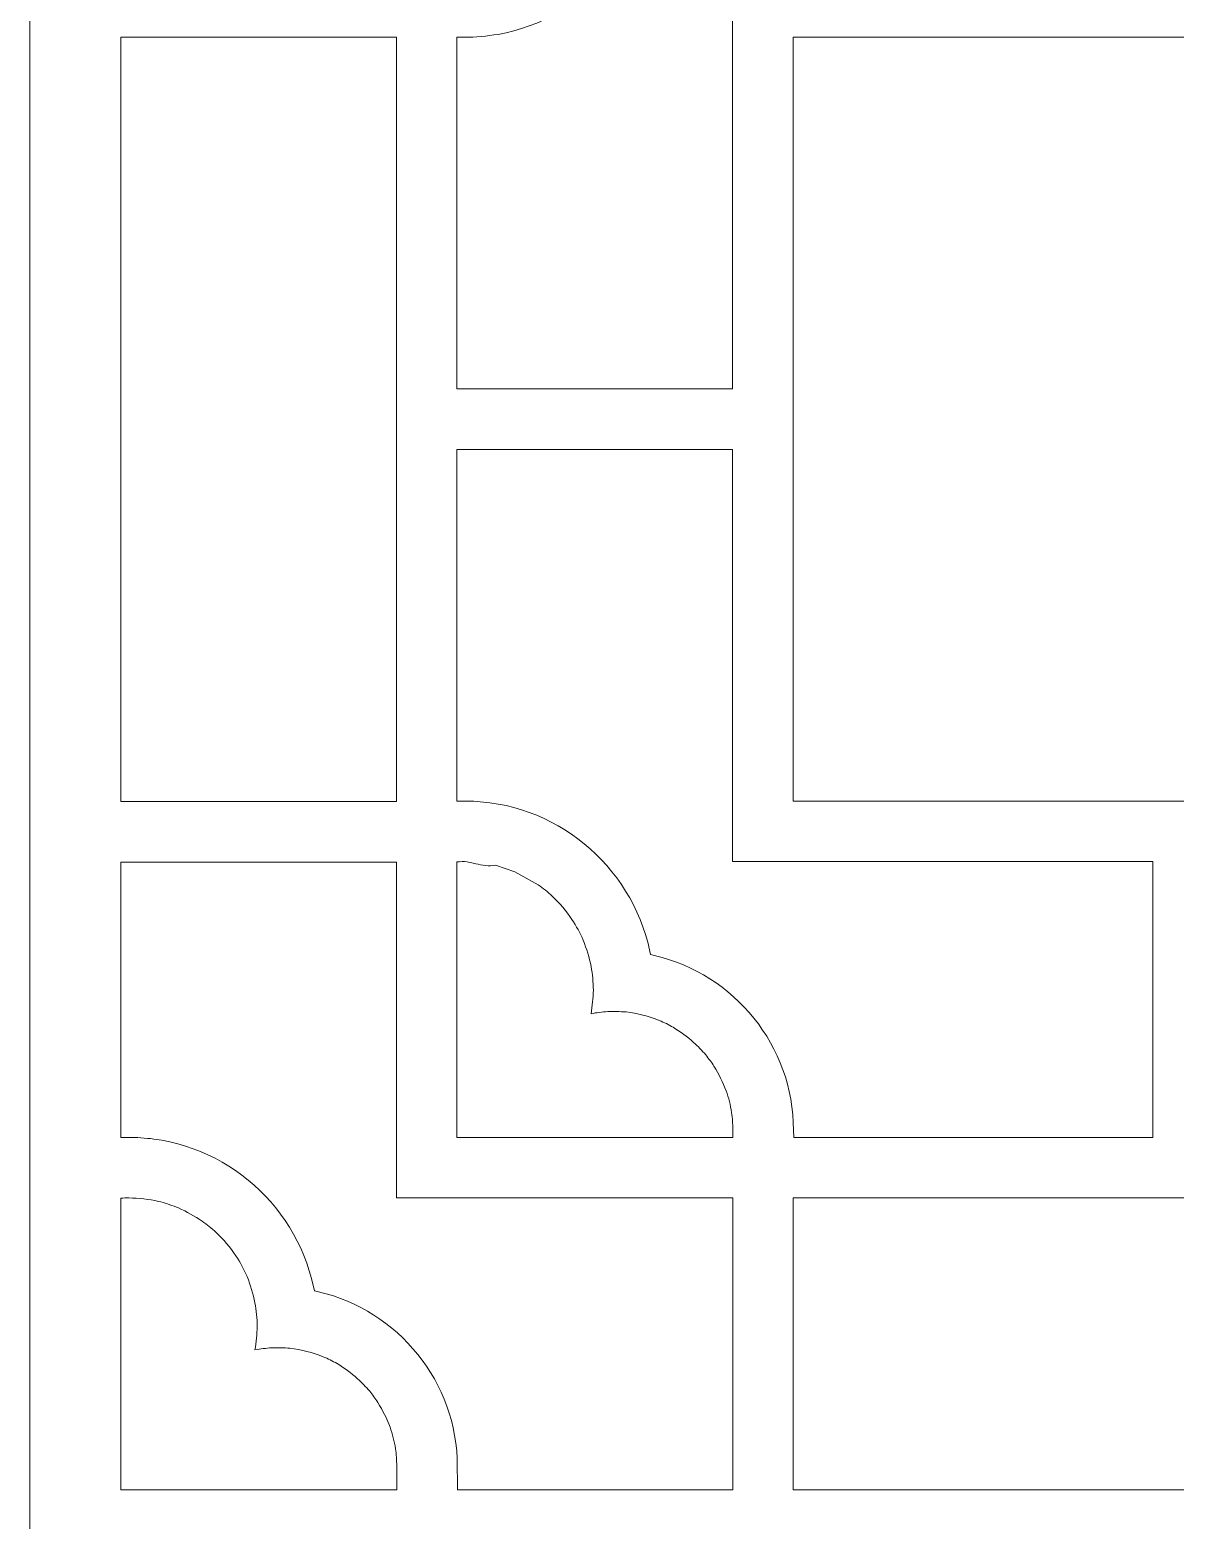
# Model space of a CAD drawing. Header units: centimetres. Extents: x -13.33 to -6.01, y -9 to -1.68.
# Drawn here: x -13.331 to -11.463, y -5.339 to -2.91 of the extents above; entities that cross this region are included whole.
import ezdxf

# ---------------------------------------------------------------- set-up
doc = ezdxf.new("R2010")
doc.units = ezdxf.units.CM
doc.header["$MEASUREMENT"] = 0
doc.layers.add('layer 1', color=7, linetype='Continuous')

msp = doc.modelspace()

# ---------------------------------------------------------------- linework, layer by layer
at = {"layer": 'layer 1', "color": 250, "lineweight": 9}
for points, knots in [([(-13.33063, -9.00021), (-13.33063, -6.5594), (-13.33063, -4.11859), (-13.33063, -1.67779), (-13.33063, -1.67779), (-13.33063, -1.67779), (-6.00822, -1.67779), (-6.00822, -1.67779), (-6.00822, -1.67779), (-6.00822, -4.11859), (-6.00822, -6.5594), (-6.00822, -9.00021), (-6.00822, -9.00021), (-6.00822, -9.00021), (-13.33063, -9.00021), (-13.33063, -9.00021)], [0, 0, 0, 0, 0.2, 0.2, 0.2, 0.2, 0.4, 0.4, 0.4, 0.4, 0.6, 0.6, 0.6, 0.6, 1, 1, 1, 1]), ([(-12.62232, -2.92222), (-12.60376, -2.92241), (-12.58554, -2.92032), (-12.56724, -2.91748), (-12.56724, -2.91748), (-12.56724, -2.91748), (-12.55418, -2.91486), (-12.55418, -2.91486), (-12.55418, -2.91486), (-12.55418, -2.91486), (-12.54133, -2.91169), (-12.54133, -2.91169), (-12.54133, -2.91169), (-12.54133, -2.91169), (-12.52869, -2.90799), (-12.52869, -2.90799), (-12.52869, -2.90799), (-12.52869, -2.90799), (-12.51628, -2.90377), (-12.51628, -2.90377), (-12.51628, -2.90377), (-12.51628, -2.90377), (-12.50411, -2.89903), (-12.50411, -2.89903), (-12.50411, -2.89903), (-12.50411, -2.89903), (-12.49219, -2.8938), (-12.49219, -2.8938), (-12.49219, -2.8938), (-12.49219, -2.8938), (-12.48054, -2.88809), (-12.48054, -2.88809), (-12.48054, -2.88809), (-12.48054, -2.88809), (-12.46917, -2.88191), (-12.46917, -2.88191), (-12.46917, -2.88191), (-12.46917, -2.88191), (-12.45809, -2.87527), (-12.45809, -2.87527), (-12.45809, -2.87527), (-12.45809, -2.87527), (-12.44731, -2.86818), (-12.44731, -2.86818), (-12.44731, -2.86818), (-12.44731, -2.86818), (-12.43685, -2.86066), (-12.43685, -2.86066), (-12.43685, -2.86066), (-12.43685, -2.86066), (-12.42672, -2.85273), (-12.42672, -2.85273), (-12.42672, -2.85273), (-12.42672, -2.85273), (-12.41693, -2.84438), (-12.41693, -2.84438), (-12.41693, -2.84438), (-12.41693, -2.84438), (-12.4075, -2.83564), (-12.4075, -2.83564), (-12.4075, -2.83564), (-12.4075, -2.83564), (-12.39844, -2.82652), (-12.39844, -2.82652), (-12.39844, -2.82652), (-12.39844, -2.82652), (-12.38976, -2.81704), (-12.38976, -2.81704), (-12.38976, -2.81704), (-12.38976, -2.81704), (-12.38148, -2.8072), (-12.38148, -2.8072), (-12.38148, -2.8072), (-12.38148, -2.8072), (-12.37361, -2.79702), (-12.37361, -2.79702), (-12.37361, -2.79702), (-12.37361, -2.79702), (-12.36615, -2.78651), (-12.36615, -2.78651), (-12.36615, -2.78651), (-12.36615, -2.78651), (-12.35913, -2.77568), (-12.35913, -2.77568), (-12.35913, -2.77568), (-12.35913, -2.77568), (-12.35256, -2.76455), (-12.35256, -2.76455), (-12.35256, -2.76455), (-12.35256, -2.76455), (-12.34645, -2.75314), (-12.34645, -2.75314), (-12.34645, -2.75314), (-12.34645, -2.75314), (-12.34081, -2.74144), (-12.34081, -2.74144), (-12.34081, -2.74144), (-12.34081, -2.74144), (-12.33566, -2.72949), (-12.33566, -2.72949), (-12.33566, -2.72949), (-12.33566, -2.72949), (-12.331, -2.71728), (-12.331, -2.71728), (-12.331, -2.71728), (-12.331, -2.71728), (-12.32686, -2.70483), (-12.32686, -2.70483), (-12.32686, -2.70483), (-12.32686, -2.70483), (-12.32323, -2.69216), (-12.32323, -2.69216), (-12.32323, -2.69216), (-12.32323, -2.69216), (-12.31846, -2.67224), (-12.31846, -2.67224), (-12.31846, -2.67224), (-12.31846, -2.67224), (-12.29946, -2.66734), (-12.29946, -2.66734), (-12.29946, -2.66734), (-12.29946, -2.66734), (-12.28766, -2.66376), (-12.28766, -2.66376), (-12.28766, -2.66376), (-12.28766, -2.66376), (-12.27607, -2.65969), (-12.27607, -2.65969), (-12.27607, -2.65969), (-12.27607, -2.65969), (-12.26471, -2.65516), (-12.26471, -2.65516), (-12.26471, -2.65516), (-12.26471, -2.65516), (-12.25358, -2.65017), (-12.25358, -2.65017), (-12.25358, -2.65017), (-12.25358, -2.65017), (-12.2427, -2.64474), (-12.2427, -2.64474), (-12.2427, -2.64474), (-12.2427, -2.64474), (-12.23208, -2.63887), (-12.23208, -2.63887), (-12.23208, -2.63887), (-12.23208, -2.63887), (-12.22173, -2.63259), (-12.22173, -2.63259), (-12.22173, -2.63259), (-12.22173, -2.63259), (-12.21166, -2.62589), (-12.21166, -2.62589), (-12.21166, -2.62589), (-12.21166, -2.62589), (-12.20189, -2.61879), (-12.20189, -2.61879), (-12.20189, -2.61879), (-12.20189, -2.61879), (-12.19243, -2.61131), (-12.19243, -2.61131), (-12.19243, -2.61131), (-12.19243, -2.61131), (-12.18328, -2.60345), (-12.18328, -2.60345), (-12.18328, -2.60345), (-12.18328, -2.60345), (-12.17446, -2.59523), (-12.17446, -2.59523), (-12.17446, -2.59523), (-12.17446, -2.59523), (-12.16599, -2.58666), (-12.16599, -2.58666), (-12.16599, -2.58666), (-12.16599, -2.58666), (-12.15788, -2.57775), (-12.15788, -2.57775), (-12.15788, -2.57775), (-12.15788, -2.57775), (-12.15012, -2.56851), (-12.15012, -2.56851), (-12.15012, -2.56851), (-12.15012, -2.56851), (-12.14275, -2.55896), (-12.14275, -2.55896), (-12.14275, -2.55896), (-12.14275, -2.55896), (-12.13576, -2.5491), (-12.13576, -2.5491), (-12.13576, -2.5491), (-12.13576, -2.5491), (-12.12918, -2.53895), (-12.12918, -2.53895), (-12.12918, -2.53895), (-12.12918, -2.53895), (-12.12301, -2.52852), (-12.12301, -2.52852), (-12.12301, -2.52852), (-12.12301, -2.52852), (-12.11727, -2.51783), (-12.11727, -2.51783), (-12.11727, -2.51783), (-12.11727, -2.51783), (-12.11196, -2.50688), (-12.11196, -2.50688), (-12.11196, -2.50688), (-12.11196, -2.50688), (-12.1071, -2.49568), (-12.1071, -2.49568), (-12.1071, -2.49568), (-12.1071, -2.49568), (-12.1027, -2.48425), (-12.1027, -2.48425), (-12.1027, -2.48425), (-12.1027, -2.48425), (-12.09878, -2.4726), (-12.09878, -2.4726), (-12.09878, -2.4726), (-12.09878, -2.4726), (-12.09533, -2.46074), (-12.09533, -2.46074), (-12.09533, -2.46074), (-12.09533, -2.46074), (-12.09238, -2.44868), (-12.09238, -2.44868), (-12.09238, -2.44868), (-12.09238, -2.44868), (-12.08994, -2.43644), (-12.08994, -2.43644), (-12.08994, -2.43644), (-12.08994, -2.43644), (-12.08801, -2.42402), (-12.08801, -2.42402), (-12.08801, -2.42402), (-12.08801, -2.42402), (-12.08662, -2.41144), (-12.08662, -2.41144), (-12.08662, -2.41144), (-12.08662, -2.41144), (-12.08576, -2.39869), (-12.08576, -2.39869), (-12.08576, -2.39869), (-12.08576, -2.39869), (-12.08519, -2.37423), (-12.08519, -2.37423), (-12.08519, -2.37423), (-12.08519, -2.37423), (-11.49975, -2.37423), (-11.49975, -2.37423), (-11.49975, -2.37423), (-11.49975, -2.37423), (-11.49975, -2.82366), (-11.49975, -2.82366), (-11.49975, -2.82366), (-11.49975, -2.82366), (-12.18476, -2.82366), (-12.18476, -2.82366), (-12.18476, -2.82366), (-12.18476, -2.82366), (-12.18476, -3.49536), (-12.18476, -3.49536), (-12.18476, -3.49536), (-12.18476, -3.49536), (-12.63419, -3.49536), (-12.63419, -3.49536), (-12.63419, -3.49536), (-12.63419, -3.49536), (-12.63419, -2.92215), (-12.63419, -2.92215), (-12.63419, -2.92215), (-12.63419, -2.92215), (-12.62232, -2.92222), (-12.62232, -2.92222)], [0, 0, 0, 0, 0.0144928, 0.0144928, 0.0144928, 0.0144928, 0.0289855, 0.0289855, 0.0289855, 0.0289855, 0.0434783, 0.0434783, 0.0434783, 0.0434783, 0.057971, 0.057971, 0.057971, 0.057971, 0.0724638, 0.0724638, 0.0724638, 0.0724638, 0.0869565, 0.0869565, 0.0869565, 0.0869565, 0.1014493, 0.1014493, 0.1014493, 0.1014493, 0.115942, 0.115942, 0.115942, 0.115942, 0.1304348, 0.1304348, 0.1304348, 0.1304348, 0.1449275, 0.1449275, 0.1449275, 0.1449275, 0.1594203, 0.1594203, 0.1594203, 0.1594203, 0.173913, 0.173913, 0.173913, 0.173913, 0.1884058, 0.1884058, 0.1884058, 0.1884058, 0.2028986, 0.2028986, 0.2028986, 0.2028986, 0.2173913, 0.2173913, 0.2173913, 0.2173913, 0.2318841, 0.2318841, 0.2318841, 0.2318841, 0.2463768, 0.2463768, 0.2463768, 0.2463768, 0.2608696, 0.2608696, 0.2608696, 0.2608696, 0.2753623, 0.2753623, 0.2753623, 0.2753623, 0.2898551, 0.2898551, 0.2898551, 0.2898551, 0.3043478, 0.3043478, 0.3043478, 0.3043478, 0.3188406, 0.3188406, 0.3188406, 0.3188406, 0.3333333, 0.3333333, 0.3333333, 0.3333333, 0.3478261, 0.3478261, 0.3478261, 0.3478261, 0.3623188, 0.3623188, 0.3623188, 0.3623188, 0.3768116, 0.3768116, 0.3768116, 0.3768116, 0.3913043, 0.3913043, 0.3913043, 0.3913043, 0.4057971, 0.4057971, 0.4057971, 0.4057971, 0.4202899, 0.4202899, 0.4202899, 0.4202899, 0.4347826, 0.4347826, 0.4347826, 0.4347826, 0.4492754, 0.4492754, 0.4492754, 0.4492754, 0.4637681, 0.4637681, 0.4637681, 0.4637681, 0.4782609, 0.4782609, 0.4782609, 0.4782609, 0.4927536, 0.4927536, 0.4927536, 0.4927536, 0.5072464, 0.5072464, 0.5072464, 0.5072464, 0.5217391, 0.5217391, 0.5217391, 0.5217391, 0.5362319, 0.5362319, 0.5362319, 0.5362319, 0.5507246, 0.5507246, 0.5507246, 0.5507246, 0.5652174, 0.5652174, 0.5652174, 0.5652174, 0.5797101, 0.5797101, 0.5797101, 0.5797101, 0.5942029, 0.5942029, 0.5942029, 0.5942029, 0.6086957, 0.6086957, 0.6086957, 0.6086957, 0.6231884, 0.6231884, 0.6231884, 0.6231884, 0.6376812, 0.6376812, 0.6376812, 0.6376812, 0.6521739, 0.6521739, 0.6521739, 0.6521739, 0.6666667, 0.6666667, 0.6666667, 0.6666667, 0.6811594, 0.6811594, 0.6811594, 0.6811594, 0.6956522, 0.6956522, 0.6956522, 0.6956522, 0.7101449, 0.7101449, 0.7101449, 0.7101449, 0.7246377, 0.7246377, 0.7246377, 0.7246377, 0.7391304, 0.7391304, 0.7391304, 0.7391304, 0.7536232, 0.7536232, 0.7536232, 0.7536232, 0.7681159, 0.7681159, 0.7681159, 0.7681159, 0.7826087, 0.7826087, 0.7826087, 0.7826087, 0.7971014, 0.7971014, 0.7971014, 0.7971014, 0.8115942, 0.8115942, 0.8115942, 0.8115942, 0.826087, 0.826087, 0.826087, 0.826087, 0.8405797, 0.8405797, 0.8405797, 0.8405797, 0.8550725, 0.8550725, 0.8550725, 0.8550725, 0.8695652, 0.8695652, 0.8695652, 0.8695652, 0.884058, 0.884058, 0.884058, 0.884058, 0.8985507, 0.8985507, 0.8985507, 0.8985507, 0.9130435, 0.9130435, 0.9130435, 0.9130435, 0.9275362, 0.9275362, 0.9275362, 0.9275362, 0.942029, 0.942029, 0.942029, 0.942029, 0.9565217, 0.9565217, 0.9565217, 0.9565217, 0.9710145, 0.9710145, 0.9710145, 0.9710145, 1, 1, 1, 1]), ([(-13.18221, -4.16791), (-13.18221, -4.16791), (-13.18221, -2.92198), (-13.18221, -2.92198), (-13.18221, -2.92198), (-13.18221, -2.92198), (-12.73277, -2.92198), (-12.73277, -2.92198), (-12.73277, -2.92198), (-12.73277, -2.92198), (-12.73277, -4.16791), (-12.73277, -4.16791), (-12.73277, -4.16791), (-12.73277, -4.16791), (-13.18221, -4.16791), (-13.18221, -4.16791)], [0, 0, 0, 0, 0.2, 0.2, 0.2, 0.2, 0.4, 0.4, 0.4, 0.4, 0.6, 0.6, 0.6, 0.6, 1, 1, 1, 1]), ([(-10.81473, -2.92224), (-10.81473, -2.92224), (-10.81473, -4.16706), (-10.81473, -4.16706), (-10.81473, -4.16706), (-10.81473, -4.16706), (-12.08618, -4.16706), (-12.08618, -4.16706), (-12.08618, -4.16706), (-12.08618, -4.16706), (-12.08618, -2.92224), (-12.08618, -2.92224), (-12.08618, -2.92224), (-12.08618, -2.92224), (-10.81473, -2.92224), (-10.81473, -2.92224)], [0, 0, 0, 0, 0.2, 0.2, 0.2, 0.2, 0.4, 0.4, 0.4, 0.4, 0.6, 0.6, 0.6, 0.6, 1, 1, 1, 1]), ([(-12.18476, -3.59394), (-12.18476, -3.59394), (-12.18476, -4.26564), (-12.18476, -4.26564), (-12.18476, -4.26564), (-12.18476, -4.26564), (-11.49975, -4.26564), (-11.49975, -4.26564), (-11.49975, -4.26564), (-11.49975, -4.26564), (-11.49975, -4.71507), (-11.49975, -4.71507), (-11.49975, -4.71507), (-11.49975, -4.71507), (-12.08519, -4.71507), (-12.08519, -4.71507), (-12.08519, -4.71507), (-12.08519, -4.71507), (-12.08576, -4.6906), (-12.08576, -4.6906), (-12.08576, -4.6906), (-12.08576, -4.6906), (-12.08662, -4.67786), (-12.08662, -4.67786), (-12.08662, -4.67786), (-12.08662, -4.67786), (-12.08801, -4.66528), (-12.08801, -4.66528), (-12.08801, -4.66528), (-12.08801, -4.66528), (-12.08994, -4.65285), (-12.08994, -4.65285), (-12.08994, -4.65285), (-12.08994, -4.65285), (-12.09238, -4.64061), (-12.09238, -4.64061), (-12.09238, -4.64061), (-12.09238, -4.64061), (-12.09533, -4.62855), (-12.09533, -4.62855), (-12.09533, -4.62855), (-12.09533, -4.62855), (-12.09878, -4.61669), (-12.09878, -4.61669), (-12.09878, -4.61669), (-12.09878, -4.61669), (-12.1027, -4.60504), (-12.1027, -4.60504), (-12.1027, -4.60504), (-12.1027, -4.60504), (-12.1071, -4.59361), (-12.1071, -4.59361), (-12.1071, -4.59361), (-12.1071, -4.59361), (-12.11196, -4.58242), (-12.11196, -4.58242), (-12.11196, -4.58242), (-12.11196, -4.58242), (-12.11727, -4.57147), (-12.11727, -4.57147), (-12.11727, -4.57147), (-12.11727, -4.57147), (-12.12301, -4.56077), (-12.12301, -4.56077), (-12.12301, -4.56077), (-12.12301, -4.56077), (-12.12918, -4.55034), (-12.12918, -4.55034), (-12.12918, -4.55034), (-12.12918, -4.55034), (-12.13576, -4.54019), (-12.13576, -4.54019), (-12.13576, -4.54019), (-12.13576, -4.54019), (-12.14275, -4.53034), (-12.14275, -4.53034), (-12.14275, -4.53034), (-12.14275, -4.53034), (-12.15012, -4.52079), (-12.15012, -4.52079), (-12.15012, -4.52079), (-12.15012, -4.52079), (-12.15788, -4.51155), (-12.15788, -4.51155), (-12.15788, -4.51155), (-12.15788, -4.51155), (-12.16599, -4.50264), (-12.16599, -4.50264), (-12.16599, -4.50264), (-12.16599, -4.50264), (-12.17446, -4.49406), (-12.17446, -4.49406), (-12.17446, -4.49406), (-12.17446, -4.49406), (-12.18328, -4.48584), (-12.18328, -4.48584), (-12.18328, -4.48584), (-12.18328, -4.48584), (-12.19243, -4.47798), (-12.19243, -4.47798), (-12.19243, -4.47798), (-12.19243, -4.47798), (-12.20189, -4.4705), (-12.20189, -4.4705), (-12.20189, -4.4705), (-12.20189, -4.4705), (-12.21166, -4.46341), (-12.21166, -4.46341), (-12.21166, -4.46341), (-12.21166, -4.46341), (-12.22173, -4.45671), (-12.22173, -4.45671), (-12.22173, -4.45671), (-12.22173, -4.45671), (-12.23208, -4.45042), (-12.23208, -4.45042), (-12.23208, -4.45042), (-12.23208, -4.45042), (-12.2427, -4.44455), (-12.2427, -4.44455), (-12.2427, -4.44455), (-12.2427, -4.44455), (-12.25358, -4.43912), (-12.25358, -4.43912), (-12.25358, -4.43912), (-12.25358, -4.43912), (-12.26471, -4.43413), (-12.26471, -4.43413), (-12.26471, -4.43413), (-12.26471, -4.43413), (-12.27607, -4.4296), (-12.27607, -4.4296), (-12.27607, -4.4296), (-12.27607, -4.4296), (-12.28766, -4.42554), (-12.28766, -4.42554), (-12.28766, -4.42554), (-12.28766, -4.42554), (-12.29946, -4.42196), (-12.29946, -4.42196), (-12.29946, -4.42196), (-12.29946, -4.42196), (-12.31846, -4.41706), (-12.31846, -4.41706), (-12.31846, -4.41706), (-12.31846, -4.41706), (-12.32323, -4.39714), (-12.32323, -4.39714), (-12.32323, -4.39714), (-12.32323, -4.39714), (-12.32686, -4.38446), (-12.32686, -4.38446), (-12.32686, -4.38446), (-12.32686, -4.38446), (-12.331, -4.37202), (-12.331, -4.37202), (-12.331, -4.37202), (-12.331, -4.37202), (-12.33566, -4.35981), (-12.33566, -4.35981), (-12.33566, -4.35981), (-12.33566, -4.35981), (-12.34081, -4.34785), (-12.34081, -4.34785), (-12.34081, -4.34785), (-12.34081, -4.34785), (-12.34645, -4.33616), (-12.34645, -4.33616), (-12.34645, -4.33616), (-12.34645, -4.33616), (-12.35256, -4.32474), (-12.35256, -4.32474), (-12.35256, -4.32474), (-12.35256, -4.32474), (-12.35913, -4.31361), (-12.35913, -4.31361), (-12.35913, -4.31361), (-12.35913, -4.31361), (-12.36615, -4.30279), (-12.36615, -4.30279), (-12.36615, -4.30279), (-12.36615, -4.30279), (-12.37361, -4.29228), (-12.37361, -4.29228), (-12.37361, -4.29228), (-12.37361, -4.29228), (-12.38148, -4.28209), (-12.38148, -4.28209), (-12.38148, -4.28209), (-12.38148, -4.28209), (-12.38976, -4.27225), (-12.38976, -4.27225), (-12.38976, -4.27225), (-12.38976, -4.27225), (-12.39844, -4.26277), (-12.39844, -4.26277), (-12.39844, -4.26277), (-12.39844, -4.26277), (-12.4075, -4.25365), (-12.4075, -4.25365), (-12.4075, -4.25365), (-12.4075, -4.25365), (-12.41693, -4.24491), (-12.41693, -4.24491), (-12.41693, -4.24491), (-12.41693, -4.24491), (-12.42672, -4.23657), (-12.42672, -4.23657), (-12.42672, -4.23657), (-12.42672, -4.23657), (-12.43685, -4.22863), (-12.43685, -4.22863), (-12.43685, -4.22863), (-12.43685, -4.22863), (-12.44731, -4.22111), (-12.44731, -4.22111), (-12.44731, -4.22111), (-12.44731, -4.22111), (-12.45809, -4.21403), (-12.45809, -4.21403), (-12.45809, -4.21403), (-12.45809, -4.21403), (-12.46917, -4.20738), (-12.46917, -4.20738), (-12.46917, -4.20738), (-12.46917, -4.20738), (-12.48054, -4.2012), (-12.48054, -4.2012), (-12.48054, -4.2012), (-12.48054, -4.2012), (-12.49219, -4.19549), (-12.49219, -4.19549), (-12.49219, -4.19549), (-12.49219, -4.19549), (-12.50411, -4.19026), (-12.50411, -4.19026), (-12.50411, -4.19026), (-12.50411, -4.19026), (-12.51628, -4.18553), (-12.51628, -4.18553), (-12.51628, -4.18553), (-12.51628, -4.18553), (-12.52869, -4.1813), (-12.52869, -4.1813), (-12.52869, -4.1813), (-12.52869, -4.1813), (-12.54133, -4.1776), (-12.54133, -4.1776), (-12.54133, -4.1776), (-12.54133, -4.1776), (-12.55418, -4.17444), (-12.55418, -4.17444), (-12.55418, -4.17444), (-12.55418, -4.17444), (-12.56724, -4.17182), (-12.56724, -4.17182), (-12.56724, -4.17182), (-12.56724, -4.17182), (-12.58048, -4.16976), (-12.58048, -4.16976), (-12.58048, -4.16976), (-12.59439, -4.16821), (-12.60826, -4.16694), (-12.62229, -4.16707), (-12.62229, -4.16707), (-12.62229, -4.16707), (-12.63419, -4.16721), (-12.63419, -4.16721), (-12.63419, -4.16721), (-12.63419, -4.16721), (-12.63419, -3.59394), (-12.63419, -3.59394), (-12.63419, -3.59394), (-12.63419, -3.59394), (-12.18476, -3.59394), (-12.18476, -3.59394)], [0, 0, 0, 0, 0.0142857, 0.0142857, 0.0142857, 0.0142857, 0.0285714, 0.0285714, 0.0285714, 0.0285714, 0.0428571, 0.0428571, 0.0428571, 0.0428571, 0.0571429, 0.0571429, 0.0571429, 0.0571429, 0.0714286, 0.0714286, 0.0714286, 0.0714286, 0.0857143, 0.0857143, 0.0857143, 0.0857143, 0.1, 0.1, 0.1, 0.1, 0.1142857, 0.1142857, 0.1142857, 0.1142857, 0.1285714, 0.1285714, 0.1285714, 0.1285714, 0.1428571, 0.1428571, 0.1428571, 0.1428571, 0.1571429, 0.1571429, 0.1571429, 0.1571429, 0.1714286, 0.1714286, 0.1714286, 0.1714286, 0.1857143, 0.1857143, 0.1857143, 0.1857143, 0.2, 0.2, 0.2, 0.2, 0.2142857, 0.2142857, 0.2142857, 0.2142857, 0.2285714, 0.2285714, 0.2285714, 0.2285714, 0.2428571, 0.2428571, 0.2428571, 0.2428571, 0.2571429, 0.2571429, 0.2571429, 0.2571429, 0.2714286, 0.2714286, 0.2714286, 0.2714286, 0.2857143, 0.2857143, 0.2857143, 0.2857143, 0.3, 0.3, 0.3, 0.3, 0.3142857, 0.3142857, 0.3142857, 0.3142857, 0.3285714, 0.3285714, 0.3285714, 0.3285714, 0.3428571, 0.3428571, 0.3428571, 0.3428571, 0.3571429, 0.3571429, 0.3571429, 0.3571429, 0.3714286, 0.3714286, 0.3714286, 0.3714286, 0.3857143, 0.3857143, 0.3857143, 0.3857143, 0.4, 0.4, 0.4, 0.4, 0.4142857, 0.4142857, 0.4142857, 0.4142857, 0.4285714, 0.4285714, 0.4285714, 0.4285714, 0.4428571, 0.4428571, 0.4428571, 0.4428571, 0.4571429, 0.4571429, 0.4571429, 0.4571429, 0.4714286, 0.4714286, 0.4714286, 0.4714286, 0.4857143, 0.4857143, 0.4857143, 0.4857143, 0.5, 0.5, 0.5, 0.5, 0.5142857, 0.5142857, 0.5142857, 0.5142857, 0.5285714, 0.5285714, 0.5285714, 0.5285714, 0.5428571, 0.5428571, 0.5428571, 0.5428571, 0.5571429, 0.5571429, 0.5571429, 0.5571429, 0.5714286, 0.5714286, 0.5714286, 0.5714286, 0.5857143, 0.5857143, 0.5857143, 0.5857143, 0.6, 0.6, 0.6, 0.6, 0.6142857, 0.6142857, 0.6142857, 0.6142857, 0.6285714, 0.6285714, 0.6285714, 0.6285714, 0.6428571, 0.6428571, 0.6428571, 0.6428571, 0.6571429, 0.6571429, 0.6571429, 0.6571429, 0.6714286, 0.6714286, 0.6714286, 0.6714286, 0.6857143, 0.6857143, 0.6857143, 0.6857143, 0.7, 0.7, 0.7, 0.7, 0.7142857, 0.7142857, 0.7142857, 0.7142857, 0.7285714, 0.7285714, 0.7285714, 0.7285714, 0.7428571, 0.7428571, 0.7428571, 0.7428571, 0.7571429, 0.7571429, 0.7571429, 0.7571429, 0.7714286, 0.7714286, 0.7714286, 0.7714286, 0.7857143, 0.7857143, 0.7857143, 0.7857143, 0.8, 0.8, 0.8, 0.8, 0.8142857, 0.8142857, 0.8142857, 0.8142857, 0.8285714, 0.8285714, 0.8285714, 0.8285714, 0.8428571, 0.8428571, 0.8428571, 0.8428571, 0.8571429, 0.8571429, 0.8571429, 0.8571429, 0.8714286, 0.8714286, 0.8714286, 0.8714286, 0.8857143, 0.8857143, 0.8857143, 0.8857143, 0.9, 0.9, 0.9, 0.9, 0.9142857, 0.9142857, 0.9142857, 0.9142857, 0.9285714, 0.9285714, 0.9285714, 0.9285714, 0.9428571, 0.9428571, 0.9428571, 0.9428571, 0.9571429, 0.9571429, 0.9571429, 0.9571429, 0.9714286, 0.9714286, 0.9714286, 0.9714286, 1, 1, 1, 1]), ([(-12.73277, -4.26649), (-12.73277, -4.26649), (-12.73277, -4.81365), (-12.73277, -4.81365), (-12.73277, -4.81365), (-12.73277, -4.81365), (-12.18458, -4.81365), (-12.18458, -4.81365), (-12.18458, -4.81365), (-12.18458, -4.81365), (-12.18458, -5.2895), (-12.18458, -5.2895), (-12.18458, -5.2895), (-12.18458, -5.2895), (-12.6332, -5.2895), (-12.6332, -5.2895), (-12.6332, -5.2895), (-12.6332, -5.2895), (-12.63377, -5.23861), (-12.63377, -5.23861), (-12.63377, -5.23861), (-12.63377, -5.23861), (-12.63463, -5.22587), (-12.63463, -5.22587), (-12.63463, -5.22587), (-12.63463, -5.22587), (-12.63602, -5.21328), (-12.63602, -5.21328), (-12.63602, -5.21328), (-12.63602, -5.21328), (-12.63795, -5.20086), (-12.63795, -5.20086), (-12.63795, -5.20086), (-12.63795, -5.20086), (-12.64039, -5.18862), (-12.64039, -5.18862), (-12.64039, -5.18862), (-12.64039, -5.18862), (-12.64334, -5.17656), (-12.64334, -5.17656), (-12.64334, -5.17656), (-12.64334, -5.17656), (-12.64679, -5.1647), (-12.64679, -5.1647), (-12.64679, -5.1647), (-12.64679, -5.1647), (-12.65072, -5.15305), (-12.65072, -5.15305), (-12.65072, -5.15305), (-12.65072, -5.15305), (-12.65511, -5.14162), (-12.65511, -5.14162), (-12.65511, -5.14162), (-12.65511, -5.14162), (-12.65997, -5.13043), (-12.65997, -5.13043), (-12.65997, -5.13043), (-12.65997, -5.13043), (-12.66528, -5.11948), (-12.66528, -5.11948), (-12.66528, -5.11948), (-12.66528, -5.11948), (-12.67102, -5.10878), (-12.67102, -5.10878), (-12.67102, -5.10878), (-12.67102, -5.10878), (-12.67719, -5.09835), (-12.67719, -5.09835), (-12.67719, -5.09835), (-12.67719, -5.09835), (-12.68377, -5.08821), (-12.68377, -5.08821), (-12.68377, -5.08821), (-12.68377, -5.08821), (-12.69076, -5.07835), (-12.69076, -5.07835), (-12.69076, -5.07835), (-12.69076, -5.07835), (-12.69813, -5.0688), (-12.69813, -5.0688), (-12.69813, -5.0688), (-12.69813, -5.0688), (-12.70589, -5.05956), (-12.70589, -5.05956), (-12.70589, -5.05956), (-12.70589, -5.05956), (-12.714, -5.05065), (-12.714, -5.05065), (-12.714, -5.05065), (-12.714, -5.05065), (-12.72247, -5.04207), (-12.72247, -5.04207), (-12.72247, -5.04207), (-12.72247, -5.04207), (-12.73129, -5.03386), (-12.73129, -5.03386), (-12.73129, -5.03386), (-12.73129, -5.03386), (-12.74044, -5.02599), (-12.74044, -5.02599), (-12.74044, -5.02599), (-12.74044, -5.02599), (-12.7499, -5.01851), (-12.7499, -5.01851), (-12.7499, -5.01851), (-12.7499, -5.01851), (-12.75967, -5.01142), (-12.75967, -5.01142), (-12.75967, -5.01142), (-12.75967, -5.01142), (-12.76974, -5.00472), (-12.76974, -5.00472), (-12.76974, -5.00472), (-12.76974, -5.00472), (-12.78009, -4.99843), (-12.78009, -4.99843), (-12.78009, -4.99843), (-12.78009, -4.99843), (-12.79071, -4.99256), (-12.79071, -4.99256), (-12.79071, -4.99256), (-12.79071, -4.99256), (-12.80159, -4.98713), (-12.80159, -4.98713), (-12.80159, -4.98713), (-12.80159, -4.98713), (-12.81272, -4.98214), (-12.81272, -4.98214), (-12.81272, -4.98214), (-12.81272, -4.98214), (-12.82408, -4.97761), (-12.82408, -4.97761), (-12.82408, -4.97761), (-12.82408, -4.97761), (-12.83567, -4.97355), (-12.83567, -4.97355), (-12.83567, -4.97355), (-12.83567, -4.97355), (-12.84747, -4.96997), (-12.84747, -4.96997), (-12.84747, -4.96997), (-12.84747, -4.96997), (-12.86648, -4.96507), (-12.86648, -4.96507), (-12.86648, -4.96507), (-12.86648, -4.96507), (-12.87125, -4.94515), (-12.87125, -4.94515), (-12.87125, -4.94515), (-12.87125, -4.94515), (-12.87487, -4.93247), (-12.87487, -4.93247), (-12.87487, -4.93247), (-12.87487, -4.93247), (-12.87901, -4.92003), (-12.87901, -4.92003), (-12.87901, -4.92003), (-12.87901, -4.92003), (-12.88367, -4.90782), (-12.88367, -4.90782), (-12.88367, -4.90782), (-12.88367, -4.90782), (-12.88882, -4.89586), (-12.88882, -4.89586), (-12.88882, -4.89586), (-12.88882, -4.89586), (-12.89446, -4.88417), (-12.89446, -4.88417), (-12.89446, -4.88417), (-12.89446, -4.88417), (-12.90057, -4.87275), (-12.90057, -4.87275), (-12.90057, -4.87275), (-12.90057, -4.87275), (-12.90715, -4.86162), (-12.90715, -4.86162), (-12.90715, -4.86162), (-12.90715, -4.86162), (-12.91416, -4.8508), (-12.91416, -4.8508), (-12.91416, -4.8508), (-12.91416, -4.8508), (-12.92162, -4.84029), (-12.92162, -4.84029), (-12.92162, -4.84029), (-12.92162, -4.84029), (-12.92949, -4.83011), (-12.92949, -4.83011), (-12.92949, -4.83011), (-12.92949, -4.83011), (-12.93777, -4.82026), (-12.93777, -4.82026), (-12.93777, -4.82026), (-12.93777, -4.82026), (-12.94645, -4.81078), (-12.94645, -4.81078), (-12.94645, -4.81078), (-12.94645, -4.81078), (-12.95551, -4.80166), (-12.95551, -4.80166), (-12.95551, -4.80166), (-12.95551, -4.80166), (-12.96494, -4.79292), (-12.96494, -4.79292), (-12.96494, -4.79292), (-12.96494, -4.79292), (-12.97473, -4.78458), (-12.97473, -4.78458), (-12.97473, -4.78458), (-12.97473, -4.78458), (-12.98486, -4.77664), (-12.98486, -4.77664), (-12.98486, -4.77664), (-12.98486, -4.77664), (-12.99532, -4.76912), (-12.99532, -4.76912), (-12.99532, -4.76912), (-12.99532, -4.76912), (-13.0061, -4.76204), (-13.0061, -4.76204), (-13.0061, -4.76204), (-13.0061, -4.76204), (-13.01718, -4.75539), (-13.01718, -4.75539), (-13.01718, -4.75539), (-13.01718, -4.75539), (-13.02855, -4.74921), (-13.02855, -4.74921), (-13.02855, -4.74921), (-13.02855, -4.74921), (-13.0402, -4.7435), (-13.0402, -4.7435), (-13.0402, -4.7435), (-13.0402, -4.7435), (-13.05212, -4.73827), (-13.05212, -4.73827), (-13.05212, -4.73827), (-13.05212, -4.73827), (-13.06429, -4.73354), (-13.06429, -4.73354), (-13.06429, -4.73354), (-13.06429, -4.73354), (-13.0767, -4.72932), (-13.0767, -4.72932), (-13.0767, -4.72932), (-13.0767, -4.72932), (-13.08934, -4.72561), (-13.08934, -4.72561), (-13.08934, -4.72561), (-13.08934, -4.72561), (-13.10219, -4.72245), (-13.10219, -4.72245), (-13.10219, -4.72245), (-13.10219, -4.72245), (-13.11525, -4.71983), (-13.11525, -4.71983), (-13.11525, -4.71983), (-13.11525, -4.71983), (-13.12849, -4.71777), (-13.12849, -4.71777), (-13.12849, -4.71777), (-13.14241, -4.71623), (-13.15627, -4.71495), (-13.1703, -4.71509), (-13.1703, -4.71509), (-13.1703, -4.71509), (-13.18221, -4.71522), (-13.18221, -4.71522), (-13.18221, -4.71522), (-13.18221, -4.71522), (-13.18221, -4.26649), (-13.18221, -4.26649), (-13.18221, -4.26649), (-13.18221, -4.26649), (-12.73277, -4.26649), (-12.73277, -4.26649)], [0, 0, 0, 0, 0.0142857, 0.0142857, 0.0142857, 0.0142857, 0.0285714, 0.0285714, 0.0285714, 0.0285714, 0.0428571, 0.0428571, 0.0428571, 0.0428571, 0.0571429, 0.0571429, 0.0571429, 0.0571429, 0.0714286, 0.0714286, 0.0714286, 0.0714286, 0.0857143, 0.0857143, 0.0857143, 0.0857143, 0.1, 0.1, 0.1, 0.1, 0.1142857, 0.1142857, 0.1142857, 0.1142857, 0.1285714, 0.1285714, 0.1285714, 0.1285714, 0.1428571, 0.1428571, 0.1428571, 0.1428571, 0.1571429, 0.1571429, 0.1571429, 0.1571429, 0.1714286, 0.1714286, 0.1714286, 0.1714286, 0.1857143, 0.1857143, 0.1857143, 0.1857143, 0.2, 0.2, 0.2, 0.2, 0.2142857, 0.2142857, 0.2142857, 0.2142857, 0.2285714, 0.2285714, 0.2285714, 0.2285714, 0.2428571, 0.2428571, 0.2428571, 0.2428571, 0.2571429, 0.2571429, 0.2571429, 0.2571429, 0.2714286, 0.2714286, 0.2714286, 0.2714286, 0.2857143, 0.2857143, 0.2857143, 0.2857143, 0.3, 0.3, 0.3, 0.3, 0.3142857, 0.3142857, 0.3142857, 0.3142857, 0.3285714, 0.3285714, 0.3285714, 0.3285714, 0.3428571, 0.3428571, 0.3428571, 0.3428571, 0.3571429, 0.3571429, 0.3571429, 0.3571429, 0.3714286, 0.3714286, 0.3714286, 0.3714286, 0.3857143, 0.3857143, 0.3857143, 0.3857143, 0.4, 0.4, 0.4, 0.4, 0.4142857, 0.4142857, 0.4142857, 0.4142857, 0.4285714, 0.4285714, 0.4285714, 0.4285714, 0.4428571, 0.4428571, 0.4428571, 0.4428571, 0.4571429, 0.4571429, 0.4571429, 0.4571429, 0.4714286, 0.4714286, 0.4714286, 0.4714286, 0.4857143, 0.4857143, 0.4857143, 0.4857143, 0.5, 0.5, 0.5, 0.5, 0.5142857, 0.5142857, 0.5142857, 0.5142857, 0.5285714, 0.5285714, 0.5285714, 0.5285714, 0.5428571, 0.5428571, 0.5428571, 0.5428571, 0.5571429, 0.5571429, 0.5571429, 0.5571429, 0.5714286, 0.5714286, 0.5714286, 0.5714286, 0.5857143, 0.5857143, 0.5857143, 0.5857143, 0.6, 0.6, 0.6, 0.6, 0.6142857, 0.6142857, 0.6142857, 0.6142857, 0.6285714, 0.6285714, 0.6285714, 0.6285714, 0.6428571, 0.6428571, 0.6428571, 0.6428571, 0.6571429, 0.6571429, 0.6571429, 0.6571429, 0.6714286, 0.6714286, 0.6714286, 0.6714286, 0.6857143, 0.6857143, 0.6857143, 0.6857143, 0.7, 0.7, 0.7, 0.7, 0.7142857, 0.7142857, 0.7142857, 0.7142857, 0.7285714, 0.7285714, 0.7285714, 0.7285714, 0.7428571, 0.7428571, 0.7428571, 0.7428571, 0.7571429, 0.7571429, 0.7571429, 0.7571429, 0.7714286, 0.7714286, 0.7714286, 0.7714286, 0.7857143, 0.7857143, 0.7857143, 0.7857143, 0.8, 0.8, 0.8, 0.8, 0.8142857, 0.8142857, 0.8142857, 0.8142857, 0.8285714, 0.8285714, 0.8285714, 0.8285714, 0.8428571, 0.8428571, 0.8428571, 0.8428571, 0.8571429, 0.8571429, 0.8571429, 0.8571429, 0.8714286, 0.8714286, 0.8714286, 0.8714286, 0.8857143, 0.8857143, 0.8857143, 0.8857143, 0.9, 0.9, 0.9, 0.9, 0.9142857, 0.9142857, 0.9142857, 0.9142857, 0.9285714, 0.9285714, 0.9285714, 0.9285714, 0.9428571, 0.9428571, 0.9428571, 0.9428571, 0.9571429, 0.9571429, 0.9571429, 0.9571429, 0.9714286, 0.9714286, 0.9714286, 0.9714286, 1, 1, 1, 1]), ([(-12.57125, -4.27164), (-12.57125, -4.27164), (-12.54004, -4.28211), (-12.54004, -4.28211), (-12.54004, -4.28211), (-12.54004, -4.28211), (-12.50169, -4.30354), (-12.50169, -4.30354), (-12.50169, -4.30354), (-12.49363, -4.30903), (-12.4862, -4.31535), (-12.47899, -4.32191), (-12.47899, -4.32191), (-12.46668, -4.33311), (-12.45604, -4.34634), (-12.44664, -4.36003), (-12.44664, -4.36003), (-12.4394, -4.37071), (-12.43355, -4.38221), (-12.42822, -4.39394), (-12.42822, -4.39394), (-12.42275, -4.40787), (-12.4185, -4.42198), (-12.41547, -4.43664), (-12.41547, -4.43664), (-12.41295, -4.44925), (-12.41213, -4.46229), (-12.41179, -4.47514), (-12.41179, -4.47514), (-12.41215, -4.48807), (-12.41331, -4.50084), (-12.41556, -4.51359), (-12.41556, -4.51359), (-12.40653, -4.51186), (-12.39748, -4.51072), (-12.38833, -4.51), (-12.38833, -4.51), (-12.37833, -4.50975), (-12.36839, -4.51), (-12.35842, -4.51075), (-12.35842, -4.51075), (-12.33993, -4.51316), (-12.3215, -4.51729), (-12.3043, -4.52458), (-12.3043, -4.52458), (-12.29657, -4.5279), (-12.28892, -4.53144), (-12.28169, -4.53574), (-12.28169, -4.53574), (-12.26975, -4.543), (-12.25869, -4.55106), (-12.24827, -4.56038), (-12.24827, -4.56038), (-12.24122, -4.56681), (-12.23469, -4.57359), (-12.22842, -4.58077), (-12.22842, -4.58077), (-12.22393, -4.58678), (-12.21917, -4.59262), (-12.21518, -4.59898), (-12.21518, -4.59898), (-12.2072, -4.61189), (-12.2006, -4.62523), (-12.19526, -4.63945), (-12.19526, -4.63945), (-12.1911, -4.65077), (-12.18843, -4.66258), (-12.1863, -4.67444), (-12.1863, -4.67444), (-12.18512, -4.68377), (-12.18442, -4.69311), (-12.18431, -4.70252), (-12.18431, -4.70252), (-12.18431, -4.70252), (-12.18423, -4.71507), (-12.18423, -4.71507), (-12.18423, -4.71507), (-12.18423, -4.71507), (-12.63419, -4.71507), (-12.63419, -4.71507), (-12.63419, -4.71507), (-12.63419, -4.71507), (-12.63419, -4.26608), (-12.63419, -4.26608), (-12.63419, -4.26608), (-12.62876, -4.2659), (-12.6231, -4.26522), (-12.61769, -4.2661), (-12.61769, -4.2661), (-12.61433, -4.2667), (-12.61101, -4.26739), (-12.60768, -4.26812), (-12.60768, -4.26812), (-12.59702, -4.27054), (-12.58617, -4.27362), (-12.57515, -4.27225), (-12.57515, -4.27225), (-12.57515, -4.27225), (-12.57125, -4.27164), (-12.57125, -4.27164)], [0, 0, 0, 0, 0.0384615, 0.0384615, 0.0384615, 0.0384615, 0.0769231, 0.0769231, 0.0769231, 0.0769231, 0.1153846, 0.1153846, 0.1153846, 0.1153846, 0.1538462, 0.1538462, 0.1538462, 0.1538462, 0.1923077, 0.1923077, 0.1923077, 0.1923077, 0.2307692, 0.2307692, 0.2307692, 0.2307692, 0.2692308, 0.2692308, 0.2692308, 0.2692308, 0.3076923, 0.3076923, 0.3076923, 0.3076923, 0.3461538, 0.3461538, 0.3461538, 0.3461538, 0.3846154, 0.3846154, 0.3846154, 0.3846154, 0.4230769, 0.4230769, 0.4230769, 0.4230769, 0.4615385, 0.4615385, 0.4615385, 0.4615385, 0.5, 0.5, 0.5, 0.5, 0.5384615, 0.5384615, 0.5384615, 0.5384615, 0.5769231, 0.5769231, 0.5769231, 0.5769231, 0.6153846, 0.6153846, 0.6153846, 0.6153846, 0.6538462, 0.6538462, 0.6538462, 0.6538462, 0.6923077, 0.6923077, 0.6923077, 0.6923077, 0.7307692, 0.7307692, 0.7307692, 0.7307692, 0.7692308, 0.7692308, 0.7692308, 0.7692308, 0.8076923, 0.8076923, 0.8076923, 0.8076923, 0.8461538, 0.8461538, 0.8461538, 0.8461538, 0.8846154, 0.8846154, 0.8846154, 0.8846154, 0.9230769, 0.9230769, 0.9230769, 0.9230769, 1, 1, 1, 1]), ([(-13.1171, -4.82027), (-13.10724, -4.82309), (-13.09758, -4.82636), (-13.08805, -4.83012), (-13.08805, -4.83012), (-13.07463, -4.83624), (-13.06192, -4.8433), (-13.0497, -4.85155), (-13.0497, -4.85155), (-13.04164, -4.85705), (-13.03421, -4.86336), (-13.027, -4.86992), (-13.027, -4.86992), (-13.01469, -4.88112), (-13.00406, -4.89435), (-12.99465, -4.90805), (-12.99465, -4.90805), (-12.98741, -4.91872), (-12.98156, -4.93022), (-12.97623, -4.94196), (-12.97623, -4.94196), (-12.97076, -4.95589), (-12.96651, -4.96999), (-12.96348, -4.98465), (-12.96348, -4.98465), (-12.96096, -4.99726), (-12.96014, -5.0103), (-12.9598, -5.02315), (-12.9598, -5.02315), (-12.96016, -5.03608), (-12.96132, -5.04885), (-12.96357, -5.0616), (-12.96357, -5.0616), (-12.95454, -5.05987), (-12.94549, -5.05873), (-12.93634, -5.05801), (-12.93634, -5.05801), (-12.92634, -5.05776), (-12.9164, -5.05801), (-12.90643, -5.05876), (-12.90643, -5.05876), (-12.88794, -5.06118), (-12.86952, -5.0653), (-12.85231, -5.0726), (-12.85231, -5.0726), (-12.84458, -5.07591), (-12.83693, -5.07945), (-12.8297, -5.08375), (-12.8297, -5.08375), (-12.81776, -5.09101), (-12.8067, -5.09907), (-12.79628, -5.10839), (-12.79628, -5.10839), (-12.78923, -5.11482), (-12.78271, -5.1216), (-12.77643, -5.12879), (-12.77643, -5.12879), (-12.77194, -5.13479), (-12.76718, -5.14063), (-12.76319, -5.14699), (-12.76319, -5.14699), (-12.75521, -5.1599), (-12.74861, -5.17324), (-12.74327, -5.18746), (-12.74327, -5.18746), (-12.73911, -5.19878), (-12.73645, -5.21059), (-12.73431, -5.22245), (-12.73431, -5.22245), (-12.73313, -5.23178), (-12.73243, -5.24112), (-12.73233, -5.25053), (-12.73233, -5.25053), (-12.73233, -5.25053), (-12.73224, -5.2895), (-12.73224, -5.2895), (-12.73224, -5.2895), (-12.73224, -5.2895), (-13.18221, -5.2895), (-13.18221, -5.2895), (-13.18221, -5.2895), (-13.18221, -5.2895), (-13.18221, -4.81409), (-13.18221, -4.81409), (-13.18221, -4.81409), (-13.17788, -4.81395), (-13.17355, -4.81377), (-13.16922, -4.81368), (-13.16922, -4.81368), (-13.15276, -4.81414), (-13.13671, -4.81599), (-13.12062, -4.81948), (-13.12062, -4.81948), (-13.12062, -4.81948), (-13.1171, -4.82027), (-13.1171, -4.82027)], [0, 0, 0, 0, 0.04, 0.04, 0.04, 0.04, 0.08, 0.08, 0.08, 0.08, 0.12, 0.12, 0.12, 0.12, 0.16, 0.16, 0.16, 0.16, 0.2, 0.2, 0.2, 0.2, 0.24, 0.24, 0.24, 0.24, 0.28, 0.28, 0.28, 0.28, 0.32, 0.32, 0.32, 0.32, 0.36, 0.36, 0.36, 0.36, 0.4, 0.4, 0.4, 0.4, 0.44, 0.44, 0.44, 0.44, 0.48, 0.48, 0.48, 0.48, 0.52, 0.52, 0.52, 0.52, 0.56, 0.56, 0.56, 0.56, 0.6, 0.6, 0.6, 0.6, 0.64, 0.64, 0.64, 0.64, 0.68, 0.68, 0.68, 0.68, 0.72, 0.72, 0.72, 0.72, 0.76, 0.76, 0.76, 0.76, 0.8, 0.8, 0.8, 0.8, 0.84, 0.84, 0.84, 0.84, 0.88, 0.88, 0.88, 0.88, 0.92, 0.92, 0.92, 0.92, 1, 1, 1, 1]), ([(-10.81427, -5.2895), (-10.81427, -5.2895), (-12.086, -5.2895), (-12.086, -5.2895), (-12.086, -5.2895), (-12.086, -5.2895), (-12.086, -4.81365), (-12.086, -4.81365), (-12.086, -4.81365), (-12.086, -4.81365), (-10.81427, -4.81365), (-10.81427, -4.81365), (-10.81427, -4.81365), (-10.81427, -4.81365), (-10.81427, -5.2895), (-10.81427, -5.2895)], [0, 0, 0, 0, 0.2, 0.2, 0.2, 0.2, 0.4, 0.4, 0.4, 0.4, 0.6, 0.6, 0.6, 0.6, 1, 1, 1, 1])]:
    msp.add_open_spline(points, degree=3, knots=knots, dxfattribs=at)

doc.saveas('drawing.dxf')
